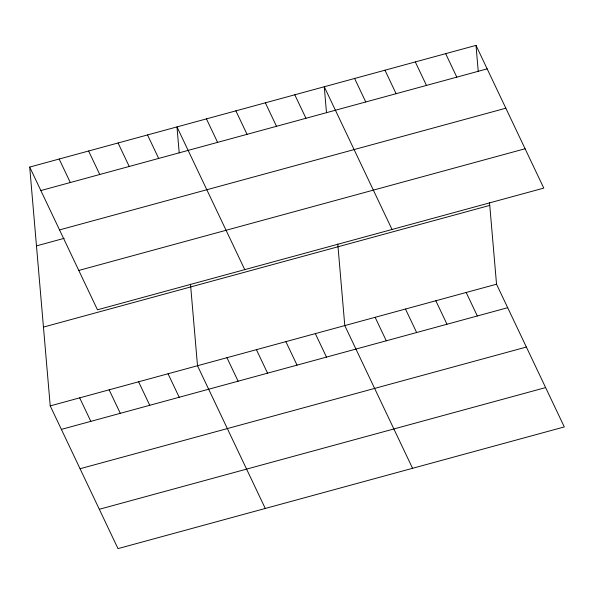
<?xml version="1.0" encoding="UTF-8"?>
<svg xmlns="http://www.w3.org/2000/svg" width="594" height="594" viewBox="0 0 594 594"><rect width="100%" height="100%" fill="white"/><g stroke="black" fill="none" stroke-linecap="round" stroke-linejoin="round"><path stroke-width="0.89" d="M29.7 167.07L476.002 45.382L543.777 188.105L97.468 309.793L29.7 167.07L50.223 405.895L117.998 548.618L564.3 426.93L496.532 284.207L489.523 202.628M40.852 190.555L487.162 68.867M59.534 229.908L505.843 108.212M36.472 245.886L64.145 238.335M78.787 270.441L525.089 148.752M43.451 327.086L489.76 205.398M50.223 405.895L496.532 284.207M61.375 429.388L507.684 307.699M80.064 468.733L526.366 347.045M99.309 509.273L545.619 387.585M445.656 53.653L456.808 77.146M415.31 61.932L426.462 85.417M384.957 70.203L396.109 93.689M466.179 292.486L477.331 315.971M354.611 78.482L365.763 101.968M435.833 300.757L446.985 324.242M392.033 229.477L324.265 86.754L326.492 112.726M405.487 309.036L416.639 332.521M294.802 94.788L305.962 118.273M375.133 317.307L386.286 340.793M265.347 102.814L276.5 126.307M412.555 468.302L344.787 325.579L337.778 244M235.892 110.848L247.045 134.333M315.332 333.613L326.485 357.105M206.437 118.882L217.59 142.367M285.877 341.647L297.03 365.132M244.75 269.631L176.982 126.908L179.21 152.881M256.415 349.68L267.567 373.166M147.527 134.942L158.68 158.435M226.96 357.707L238.112 381.2M118.065 142.976L129.225 166.461M265.273 508.464L197.505 365.741L190.496 284.155M88.61 151.01L99.762 174.495M168.05 373.774L179.202 397.26M59.155 159.036L70.307 182.529M138.595 381.801L149.747 405.294M109.14 389.835L120.292 413.32M79.678 397.869L90.837 421.354M476.002 45.382L478.237 71.354"/></g></svg>
